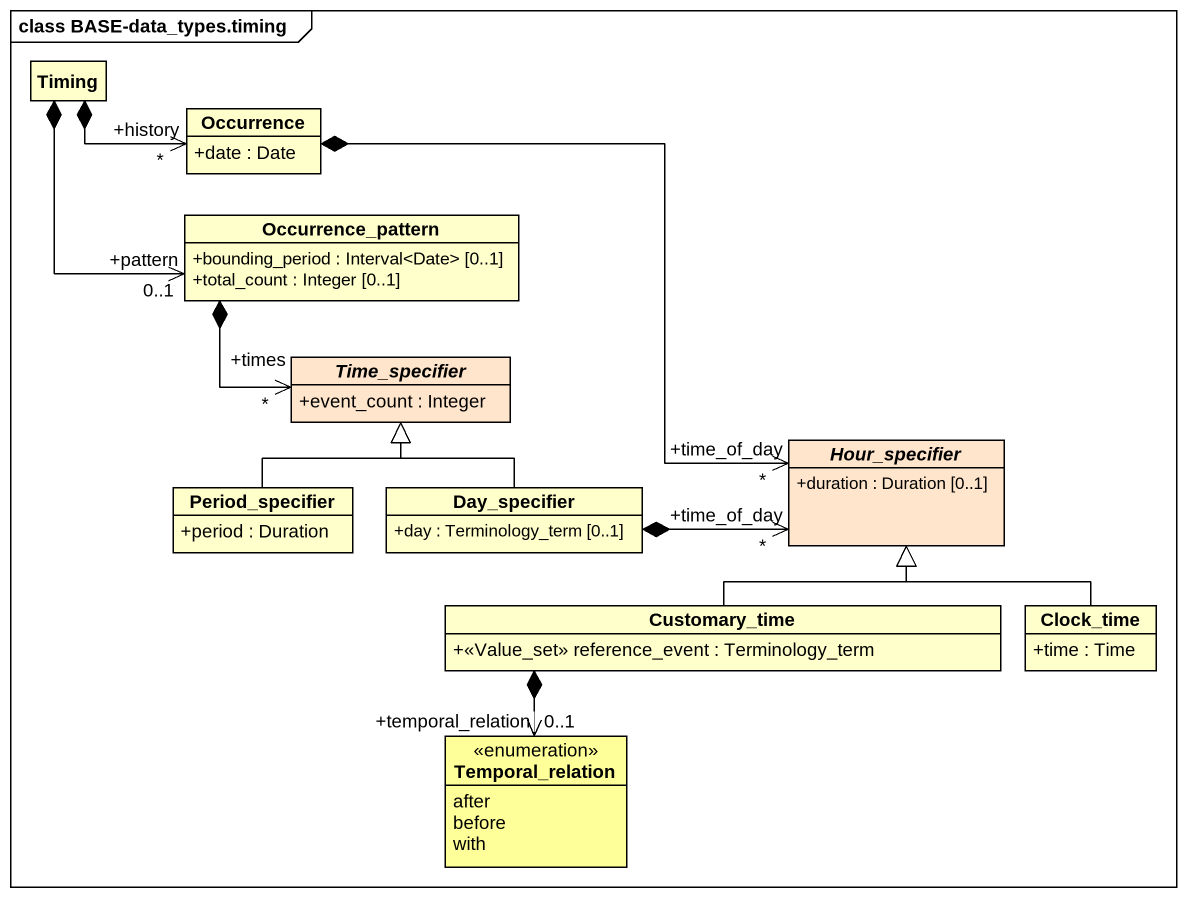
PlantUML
@startuml
mainframe class BASE-data_types.timing
hide circle
hide empty members
skinparam classAttributeIconSize 0
class Timing
class Occurrence {
  +date : Date
}
class Occurrence_pattern {
  +bounding_period : Interval<Date> [0..1]
  +total_count : Integer [0..1]
}
abstract class Time_specifier #FFE5CB {
  +event_count : Integer
}
abstract class Hour_specifier #FFE5CB {
  +duration : Duration [0..1]
}
class Period_specifier {
  +period : Duration
}
class Day_specifier {
  +day : Terminology_term [0..1]
}
class Customary_time {
  +<<Value_set>> reference_event : Terminology_term
}
class Clock_time {
  +time : Time
}
enum Temporal_relation #FFFF99 {
  after
  before
  with
}
Timing *-right-> "+history\n*" Occurrence
Timing *--> "+pattern\n0..1" Occurrence_pattern
Occurrence *-right-> "+time_of_day\n*" Hour_specifier
Occurrence_pattern *--> "+times\n*" Time_specifier
Period_specifier -up-|> Time_specifier
Day_specifier -up-|> Time_specifier
Day_specifier *-right-> "+time_of_day\n*" Hour_specifier
Customary_time -up-|> Hour_specifier
Customary_time *--> "+temporal_relation\n0..1" Temporal_relation
Clock_time -up-|> Hour_specifier
@enduml
